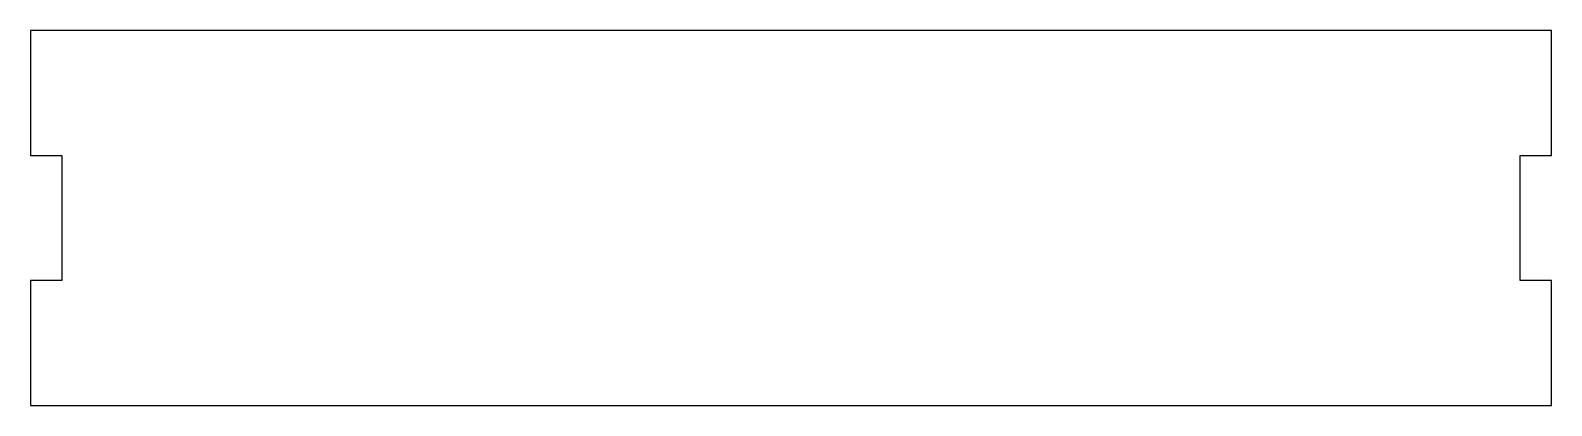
# Model space of a CAD drawing. Extents: x 446 to 592, y -283 to -247.
import ezdxf

# ---------------------------------------------------------------- set-up
doc = ezdxf.new("R2010")
doc.units = 0
doc.header["$MEASUREMENT"] = 0
doc.layers.add('STANDARD', color=178, linetype='CONTINUOUS')

msp = doc.modelspace()

# ---------------------------------------------------------------- linework, layer by layer
at = {"layer": 'STANDARD', "color": 1, "linetype": 'CONTINUOUS'}
for p, q in [((591.5, -246.6), (445.5, -246.6)), ((445.5, -246.6), (445.5, -258.6)), ((591.5, -258.6), (591.5, -246.6)), ((445.5, -258.6), (448.5, -258.6)), ((448.5, -258.6), (448.5, -270.6)), ((588.5, -270.6), (588.5, -258.6)), ((588.5, -258.6), (591.5, -258.6)), ((448.5, -270.6), (445.5, -270.6)), ((445.5, -270.6), (445.5, -282.6)), ((591.5, -270.6), (588.5, -270.6)), ((591.5, -282.6), (591.5, -270.6)), ((445.5, -282.6), (591.5, -282.6))]:
    msp.add_line(p, q, dxfattribs=at)

doc.saveas('drawing.dxf')
